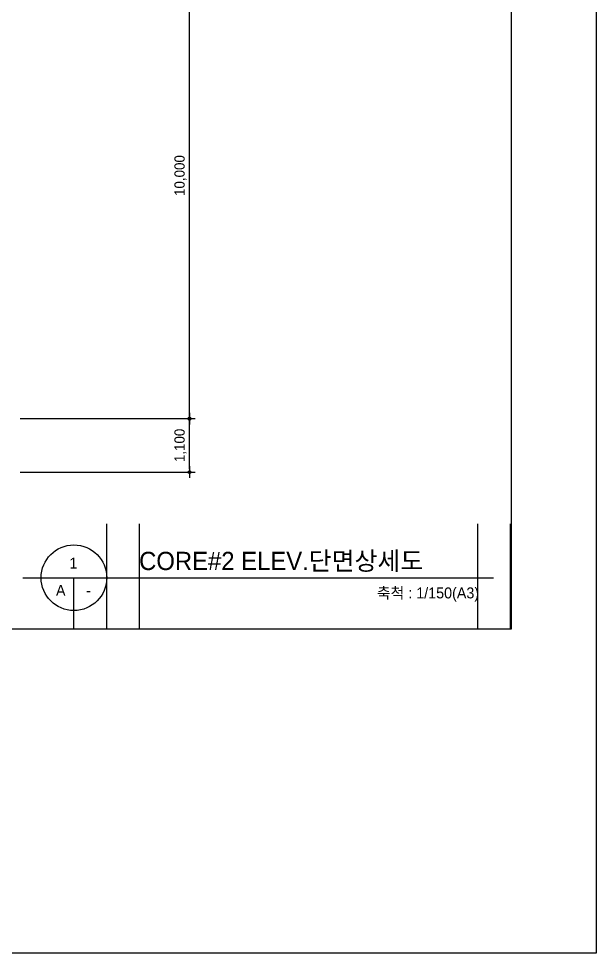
# Model space of a CAD drawing. Header units: millimetres. Extents: x 11948722 to 13111668, y -10771712 to -10232988.
# Drawn here: x 12084081 to 12095962, y -10587159 to -10567937 of the extents above; entities that cross this region are included whole.
import ezdxf
from ezdxf.enums import TextEntityAlignment as Align

# ---------------------------------------------------------------- set-up
doc = ezdxf.new("R2010")
doc.units = ezdxf.units.MM
doc.header["$LTSCALE"] = 150
doc.header["$MEASUREMENT"] = 0
doc.layers.get('0').update_dxf_attribs({"linetype": 'CONTINUOUS'})
doc.layers.get('Defpoints').update_dxf_attribs({"color": 117, "linetype": 'CONTINUOUS'})
for name, color, linetype in [('Xref-계단단면도$0$3 dim0', 7, 'CONTINUOUS'), ('Xref-계단단면도$0$A-TIT', 2, 'CONTINUOUS'), ('Xref-계단단면도$0$A-TXT-5.0', 3, 'CONTINUOUS'), ('Xref-계단단면도$0$SYM-2', 7, 'CONTINUOUS')]:
    doc.layers.add(name, color=color, linetype=linetype)
doc.styles.add('Xref-계단단면도$0$나눔고딕 Se', font='')
doc.styles.add('Xref-계단단면도$0$돋움', font='')
doc.styles.get('Xref-계단단면도$0$나눔고딕 Se').set_extended_font_data('Dotum')
doc.styles.get('Xref-계단단면도$0$돋움').set_extended_font_data('Dotum')
doc.dimstyles.new('Xref-계단단면도$0$A1-100', dxfattribs={"dimtxt": 3, "dimasz": 1, "dimexe": 2, "dimexo": 2, "dimgap": 1, "dimtad": 1, "dimdec": 0, "dimzin": 12, "dimdsep": 46, "dimlunit": 6, "dimtxsty": 'Xref-계단단면도$0$나눔고딕 Se', "dimblk1": 'Xref-계단단면도$0$DIMDOT', "dimblk2": 'Xref-계단단면도$0$DIMDOT', "dimsah": 1, "dimcen": -1, "dimdle": 2, "dimclrd": 256, "dimclre": 256, "dimclrt": 3, "dimadec": 0, "dimazin": 0, "dimtfac": 1, "dimtdec": 0, "dimtix": 1, "dimtmove": 2, "dimatfit": 3, "dimldrblk": 'Xref-계단단면도$0$DIMDOT', "dimfxl": 1, "dimtvp": 1, "dimtolj": 1, "dimtzin": 12, "dimlwd": -1, "dimlwe": -1, "dimarcsym": 0})

# ---------------------------------------------------------------- blocks, each defined once
blk = doc.blocks.new('Xref-계단단면도$0$DIMDOT')
at = {"color": 0}
blk.add_line((-2, 0), (2, 0), dxfattribs=at)
for radius in [0.5, 0.25]:
    blk.add_circle((0, 0), radius, dxfattribs=at)
blk = doc.blocks.new('*D749')
at = {"layer": 'Defpoints', "color": 0, "transparency": 16777216}
for p in [(12083994, -10566163), (12087594, -10566163), (12083994, -10576163)]:
    blk.add_point(p, dxfattribs=at)
at = {"layer": 'Xref-계단단면도$0$3 dim0', "transparency": 16777216}
for p, q in [((12084114, -10566163), (12087714, -10566163)), ((12087594, -10576103), (12087594, -10566223)), ((12084114, -10576163), (12087714, -10576163))]:
    blk.add_line(p, q, dxfattribs=at)
at = {"layer": 'Xref-계단단면도$0$3 dim0', "transparency": 16777216, "xscale": 60, "yscale": 60, "zscale": 60}
for p, rotation in [((12087594, -10566163), 90), ((12087594, -10576163), 270)]:
    blk.add_blockref('Xref-계단단면도$0$DIMDOT', p, dxfattribs=dict(at, rotation=rotation))
at = {"layer": 'Xref-계단단면도$0$3 dim0', "color": 3, "transparency": 16777216, "insert": (12087409, -10571163), "char_height": 210, "attachment_point": 5, "rotation": 90, "style": 'Xref-계단단면도$0$나눔고딕 Se'}
blk.add_mtext('\\A1;10,000', dxfattribs=at)
blk = doc.blocks.new('*D750')
at = {"layer": 'Defpoints', "color": 0, "transparency": 16777216}
for p in [(12083994, -10576163), (12087594, -10576163), (12083994, -10577263)]:
    blk.add_point(p, dxfattribs=at)
at = {"layer": 'Xref-계단단면도$0$3 dim0', "transparency": 16777216}
for p, q in [((12084114, -10576163), (12087714, -10576163)), ((12087594, -10577203), (12087594, -10576223)), ((12084114, -10577263), (12087714, -10577263))]:
    blk.add_line(p, q, dxfattribs=at)
at = {"layer": 'Xref-계단단면도$0$3 dim0', "transparency": 16777216, "xscale": 60, "yscale": 60, "zscale": 60}
for p, rotation in [((12087594, -10576163), 90), ((12087594, -10577263), 270)]:
    blk.add_blockref('Xref-계단단면도$0$DIMDOT', p, dxfattribs=dict(at, rotation=rotation))
at = {"layer": 'Xref-계단단면도$0$3 dim0', "color": 3, "transparency": 16777216, "insert": (12087409, -10576713), "char_height": 210, "attachment_point": 5, "rotation": 90, "style": 'Xref-계단단면도$0$나눔고딕 Se'}
blk.add_mtext('\\A1;1,100', dxfattribs=at)

msp = doc.modelspace()

# ---------------------------------------------------------------- linework, layer by layer
at = {"layer": 'Defpoints', "linetype": 'ByBlock'}
for p, q in [((12085892.5, -10580484.4), (12085892.5, -10578327.6)), ((12086567.5, -10580484.4), (12086567.5, -10578327.6)), ((12093524.7, -10580484.4), (12093524.7, -10578327.6)), ((12094199.7, -10580484.4), (12094199.7, -10578327.6))]:
    msp.add_line(p, q, dxfattribs=at)
at = {"layer": 'Defpoints', "ltscale": 1200}
for points in [[(12051412.5, -10524159.4), (12095962.5, -10524159.4), (12095962.5, -10587159.4), (12051412.5, -10587159.4)], [(12053265.5, -10580484.4), (12094215.5, -10580484.4), (12094215.5, -10525959.4), (12053265.5, -10525959.4)]]:
    msp.add_lwpolyline(points, close=True, dxfattribs=at)
at = {"layer": 'Xref-계단단면도$0$A-TIT'}
for p, q in [((12084167.5, -10579434.4), (12093849.7, -10579434.4)), ((12085217.5, -10580484.4), (12085217.5, -10579434.4))]:
    msp.add_line(p, q, dxfattribs=at)
msp.add_circle((12085217.5, -10579434.4), 675, dxfattribs=at)

# ---------------------------------------------------------------- texts
at = {"layer": 'Xref-계단단면도$0$A-TXT-5.0', "style": 'Xref-계단단면도$0$돋움'}
msp.add_text('CORE#2 ELEV.단면상세도', height=375, dxfattribs=at).set_placement((12086558.2, -10579276.9))
msp.add_text('축척 : 1/150(A3)', height=225, dxfattribs=at).set_placement((12093551.6, -10579747.3), align=Align.MIDDLE_RIGHT)
at = {"layer": 'Xref-계단단면도$0$SYM-2', "color": 3, "style": 'Xref-계단단면도$0$나눔고딕 Se'}
for s, p in [('1', (12085206.4, -10579133.3)), ('A', (12084946, -10579693.3)), ('-', (12085515.8, -10579697.6))]:
    msp.add_text(s, height=225, dxfattribs=at).set_placement(p, align=Align.MIDDLE_CENTER)

# ---------------------------------------------------------------- dimensions: what is measured, and where the dimension line sits
at = {"layer": 'Xref-계단단면도$0$3 dim0'}
for base, p1, p2, picture, middle in [((12087594.3, -10566162.8), (12083994.3, -10576162.8), (12083994.3, -10566162.8), '*D749', (12087409, -10571162.8)), ((12087594.3, -10576162.8), (12083994.3, -10577262.8), (12083994.3, -10576162.8), '*D750', (12087409, -10576712.8))]:
    dim = msp.add_linear_dim(base=base, p1=p1, p2=p2, angle=90, dimstyle='Xref-계단단면도$0$A1-100', override={"dimscale": 60, "dimtxt": 3.5}, dxfattribs=at)
    dim.commit()
    dim.dimension.update_dxf_attribs({"geometry": picture, "text_midpoint": middle})

doc.saveas('drawing.dxf')
